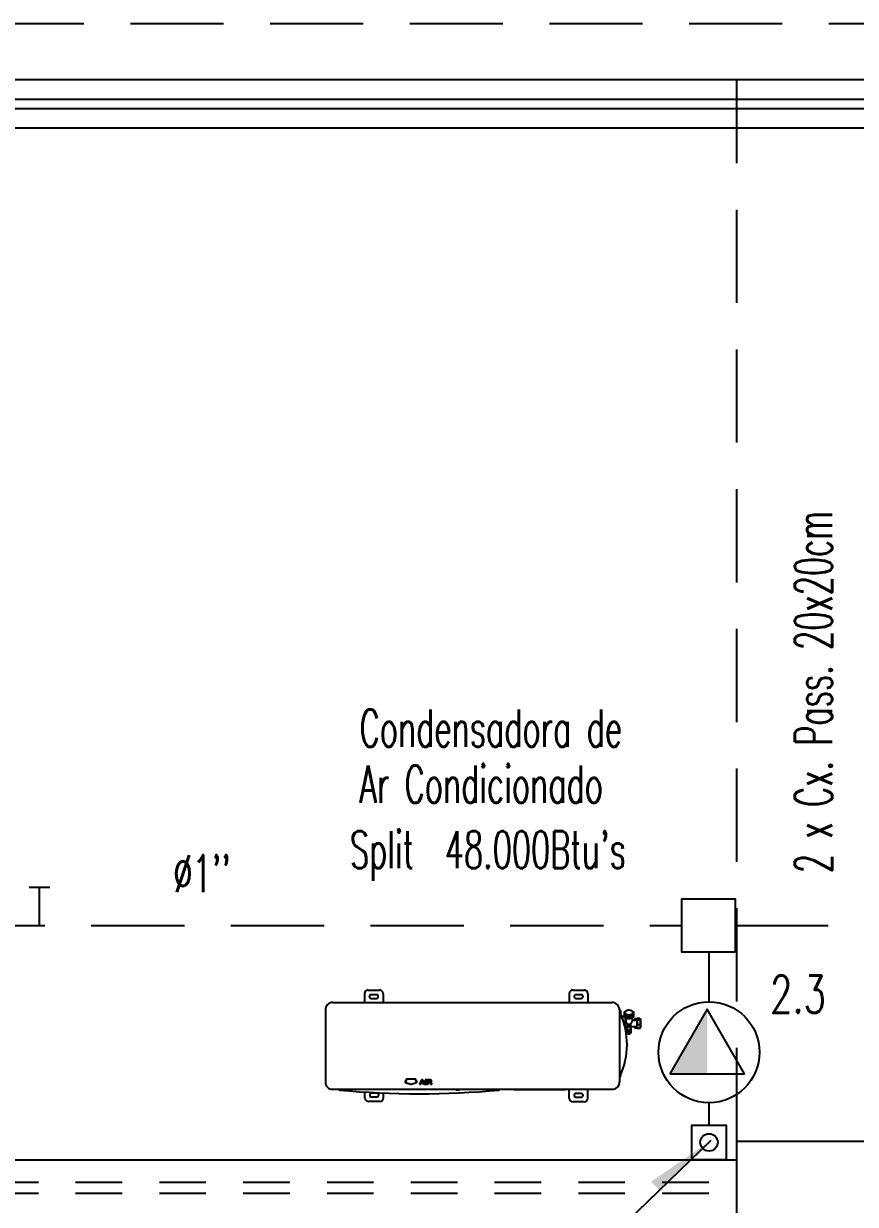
# Model space of a CAD drawing. Extents: x 17.6 to 65.2, y 116.5 to 153.5.
# Drawn here: x 37.329 to 39.562, y 149.004 to 152.174 of the extents above; entities that cross this region are included whole.
import ezdxf

# ---------------------------------------------------------------- set-up
doc = ezdxf.new("R2010")
doc.units = 0
doc.header["$MEASUREMENT"] = 0
doc.linetypes.add('HIDDEN', pattern=[0.375, 0.25, -0.125])
for name, color, linetype in [('E-INDICAÇÃO', 9, 'CONTINUOUS'), ('INST_-_AR_CONDICIONADO', 1, 'CONTINUOUS'), ('INST_-_MATRIZ', 9, 'CONTINUOUS'), ('INST_-_PILAR', 6, 'CONTINUOUS')]:
    doc.layers.add(name, color=color, linetype=linetype)
doc.styles.add('ROMANS9', font='ROMANS9.SHX')
doc.styles.add('TICK-50', font='ROMANS.SHX', dxfattribs={"height": 0.1, "bigfont": 'alf.shx'})

# ---------------------------------------------------------------- blocks, each defined once
blk = doc.blocks.new('A$C6A757802')
at = {"layer": 'E-INDICAÇÃO', "ltscale": 0.01}
blk.add_hatch(color=1, dxfattribs=at).paths.add_polyline_path([(0, 0), (0.1926, 0.0321), (0.1926, 0)])
at = {"layer": 'E-INDICAÇÃO', "color": 1, "ltscale": 0.01}
blk.add_line((0, 0), (0.7408, 0), dxfattribs=at)

msp = doc.modelspace()

# ---------------------------------------------------------------- hatches: boundary and pattern name
at = {"layer": 'INST_-_AR_CONDICIONADO'}
msp.add_hatch(color=3, dxfattribs=at).paths.add_polyline_path([(39.1641, 149.528), (39.0641, 149.3548), (39.1641, 149.3548)])

# ---------------------------------------------------------------- linework, layer by layer
at = {"layer": 'INST_-_AR_CONDICIONADO', "color": 3}
for p, q in [((37.3438, 149.8561), (37.3991, 149.8561)), ((37.3715, 149.7531), (37.3715, 149.8561)), ((39.1689, 149.2171), (39.1689, 149.2771))]:
    msp.add_line(p, q, dxfattribs=at)
at = {"layer": 'INST_-_AR_CONDICIONADO', "color": 5, "linetype": 'HIDDEN'}
for p, q in [((33.7602, 149.7531), (39.0962, 149.7531)), ((39.2392, 149.7531), (39.6433, 149.7531)), ((39.1689, 149.548), (39.1689, 149.6815))]:
    msp.add_line(p, q, dxfattribs=at)
at = {"layer": 'INST_-_AR_CONDICIONADO', "color": 1, "linetype": 'BYBLOCK', "ltscale": 2}
for p, q in [((38.2438, 149.5697), (38.2438, 149.5462)), ((38.2538, 149.5797), (38.2838, 149.5797)), ((38.2758, 149.5672), (38.2618, 149.5672)), ((38.2938, 149.5697), (38.2938, 149.5462)), ((38.7938, 149.5697), (38.7938, 149.5462)), ((38.8038, 149.5797), (38.8338, 149.5797)), ((38.8258, 149.5672), (38.8118, 149.5672)), ((38.8438, 149.5697), (38.8438, 149.5462)), ((38.1588, 149.5463), (38.1788, 149.5463)), ((38.1788, 149.5463), (38.9088, 149.5462)), ((38.2618, 149.5572), (38.2758, 149.5572)), ((38.8118, 149.5572), (38.8258, 149.5572)), ((38.1388, 149.5262), (38.1388, 149.3332)), ((38.9288, 149.5262), (38.9293, 149.5262)), ((38.9288, 149.5262), (38.9288, 149.3332)), ((38.9288, 149.5222), (38.9293, 149.5222)), ((38.9288, 149.5127), (38.9293, 149.5127)), ((38.9313, 149.5242), (38.9313, 149.5147)), ((38.9329, 149.5114), (38.9352, 149.5098)), ((38.9369, 149.5094), (38.9419, 149.5094)), ((38.9369, 149.5094), (38.9369, 149.5066)), ((38.9369, 149.5066), (38.9369, 149.5013)), ((38.9419, 149.507), (38.9419, 149.521)), ((38.9434, 149.5061), (38.9434, 149.4797)), ((38.9454, 149.4988), (38.9434, 149.4988)), ((38.9434, 149.4985), (38.9454, 149.4985)), ((38.9454, 149.5049), (38.9454, 149.496)), ((38.9539, 149.5064), (38.9539, 149.5021)), ((38.9624, 149.5049), (38.9624, 149.496)), ((38.9624, 149.4985), (38.9749, 149.4985)), ((38.9659, 149.521), (38.9659, 149.507)), ((38.9689, 149.4992), (38.9698, 149.5014)), ((38.9689, 149.4992), (38.9689, 149.4985)), ((38.9757, 149.5023), (38.9704, 149.5023)), ((38.9749, 149.499), (38.9704, 149.499)), ((38.9749, 149.5003), (38.9758, 149.5024)), ((38.9749, 149.5003), (38.9749, 149.4796)), ((38.9834, 149.5034), (38.9764, 149.5034)), ((38.9834, 149.4998), (38.9764, 149.4998)), ((38.984, 149.5024), (38.9849, 149.5003)), ((38.9849, 149.5003), (38.9849, 149.4796)), ((38.9434, 149.4814), (38.9509, 149.4814)), ((38.9456, 149.4812), (38.9434, 149.4812)), ((38.9456, 149.472), (38.9451, 149.472)), ((38.9456, 149.472), (38.9456, 149.4812)), ((38.9469, 149.4785), (38.9469, 149.4785)), ((38.9469, 149.477), (38.9471, 149.477)), ((38.9471, 149.4762), (38.9469, 149.4762)), ((38.9469, 149.4747), (38.9469, 149.4747)), ((38.9475, 149.4648), (38.9475, 149.476)), ((38.9489, 149.4811), (38.9489, 149.4814)), ((38.9499, 149.4811), (38.9489, 149.4811)), ((38.9499, 149.4744), (38.9499, 149.4814)), ((38.9509, 149.4808), (38.9509, 149.4872)), ((38.9509, 149.4864), (38.9589, 149.4864)), ((38.9589, 149.4808), (38.9509, 149.4808)), ((38.9539, 149.4622), (38.9539, 149.4682)), ((38.9578, 149.4875), (38.9589, 149.4875)), ((38.9579, 149.4744), (38.9579, 149.4808)), ((38.9589, 149.4808), (38.9589, 149.4875)), ((38.9589, 149.4814), (38.9749, 149.4814)), ((38.9602, 149.4648), (38.9602, 149.476)), ((38.9689, 149.4814), (38.9689, 149.4808)), ((38.9689, 149.4808), (38.9698, 149.4786)), ((38.9757, 149.4777), (38.9704, 149.4777)), ((38.9749, 149.4796), (38.9758, 149.4775)), ((38.9834, 149.4864), (38.9764, 149.4864)), ((38.9834, 149.4766), (38.9764, 149.4766)), ((38.984, 149.4775), (38.9849, 149.4796)), ((38.3803, 149.34), (38.3573, 149.34)), ((38.3973, 149.339), (38.3915, 149.3274)), ((38.4008, 149.339), (38.3973, 149.339)), ((38.4066, 149.3274), (38.4008, 149.339)), ((38.407, 149.339), (38.407, 149.3274)), ((38.4105, 149.339), (38.407, 149.339)), ((38.4105, 149.3274), (38.4105, 149.339)), ((38.4114, 149.339), (38.4114, 149.3274)), ((38.4198, 149.339), (38.4114, 149.339)), ((38.4215, 149.3388), (38.4198, 149.339)), ((38.423, 149.338), (38.4215, 149.3388)), ((38.9288, 149.3461), (38.9293, 149.3461)), ((38.9313, 149.3516), (38.9313, 149.3481)), ((38.1588, 149.3132), (38.9088, 149.3132)), ((38.1753, 149.3132), (38.1753, 149.3126)), ((38.3541, 149.3315), (38.3682, 149.3266)), ((38.3553, 149.335), (38.3547, 149.335)), ((38.3555, 149.3382), (38.3555, 149.3352)), ((38.3694, 149.3266), (38.3836, 149.3315)), ((38.3821, 149.3352), (38.3821, 149.3382)), ((38.383, 149.335), (38.3823, 149.335)), ((38.3915, 149.3274), (38.3952, 149.3274)), ((38.3952, 149.3274), (38.3965, 149.33)), ((38.3965, 149.33), (38.4017, 149.33)), ((38.3976, 149.3324), (38.3991, 149.3356)), ((38.4006, 149.3324), (38.3976, 149.3324)), ((38.3991, 149.3356), (38.4006, 149.3324)), ((38.4017, 149.33), (38.403, 149.3274)), ((38.403, 149.3274), (38.4066, 149.3274)), ((38.407, 149.3274), (38.4105, 149.3274)), ((38.4114, 149.3274), (38.4149, 149.3274)), ((38.4149, 149.3348), (38.4149, 149.3364)), ((38.4149, 149.3364), (38.4199, 149.3364)), ((38.4199, 149.3348), (38.4149, 149.3348)), ((38.4149, 149.3274), (38.4149, 149.3319)), ((38.4149, 149.3319), (38.4189, 149.3319)), ((38.4189, 149.3319), (38.4214, 149.3274)), ((38.4199, 149.3364), (38.4206, 149.3362)), ((38.4206, 149.3349), (38.4199, 149.3348)), ((38.4206, 149.3362), (38.421, 149.336)), ((38.421, 149.3352), (38.4206, 149.3349)), ((38.421, 149.336), (38.4211, 149.3357)), ((38.4211, 149.3354), (38.421, 149.3352)), ((38.4211, 149.3357), (38.4211, 149.3354)), ((38.4214, 149.3274), (38.4255, 149.3274)), ((38.4225, 149.3327), (38.4229, 149.3329)), ((38.4255, 149.3274), (38.4225, 149.3327)), ((38.4229, 149.3329), (38.4241, 149.3339)), ((38.4241, 149.337), (38.423, 149.338)), ((38.4246, 149.3361), (38.4241, 149.337)), ((38.4241, 149.3339), (38.4246, 149.3349)), ((38.4246, 149.3349), (38.4246, 149.3361)), ((38.4891, 149.3132), (38.4891, 149.3128)), ((38.4966, 149.3108), (38.4911, 149.3108)), ((38.4986, 149.3132), (38.4986, 149.3128)), ((38.6064, 149.3126), (38.6064, 149.3132)), ((38.6452, 149.3131), (38.6452, 149.313)), ((38.6452, 149.313), (38.7831, 149.313)), ((38.8127, 149.313), (38.7926, 149.313)), ((38.7938, 149.2895), (38.7938, 149.313)), ((38.8127, 149.3131), (38.8127, 149.313)), ((38.8438, 149.2895), (38.8438, 149.313)), ((38.2451, 149.2903), (38.2451, 149.3058)), ((38.2851, 149.2803), (38.2551, 149.2803)), ((38.2771, 149.3028), (38.2631, 149.3028)), ((38.2631, 149.2928), (38.2771, 149.2928)), ((38.2951, 149.2903), (38.2951, 149.3032)), ((38.8338, 149.2795), (38.8038, 149.2795)), ((38.8258, 149.302), (38.8118, 149.302)), ((38.8118, 149.292), (38.8258, 149.292))]:
    msp.add_line(p, q, dxfattribs=at)
at = {"layer": 'INST_-_AR_CONDICIONADO', "color": 25}
for points in [[(39.2392, 149.6815), (39.0962, 149.6815), (39.0962, 149.8245), (39.2392, 149.8245)], [(39.2154, 149.1241), (39.1224, 149.1241), (39.1224, 149.2171), (39.2154, 149.2171)]]:
    msp.add_lwpolyline(points, close=True, dxfattribs=at)
at = {"layer": 'INST_-_AR_CONDICIONADO', "color": 3}
msp.add_lwpolyline([(39.0641, 149.3548), (39.2641, 149.3548), (39.1641, 149.528)], close=True, dxfattribs=at)
msp.add_circle((39.1689, 149.4126), 0.1355, dxfattribs=at)
at = {"layer": 'INST_-_AR_CONDICIONADO', "color": 25}
msp.add_circle((39.1689, 149.1706), 0.0233, dxfattribs=at)
at = {"layer": 'INST_-_AR_CONDICIONADO', "color": 1, "linetype": 'BYBLOCK', "ltscale": 2}
for centre, radius, start, end in [((38.2538, 149.5697), 0.01, 90, 180), ((38.2618, 149.5622), 0.005, 90, 270), ((38.2758, 149.5622), 0.005, 270, 90), ((38.2838, 149.5697), 0.01, 360, 90), ((38.8038, 149.5697), 0.01, 90, 180), ((38.8118, 149.5622), 0.005, 90, 270), ((38.8258, 149.5622), 0.005, 270, 90), ((38.8338, 149.5697), 0.01, 360, 90), ((38.1588, 149.5263), 0.02, 90, 180), ((38.1588, 149.5262), 0.02, 90, 180), ((38.9088, 149.5262), 0.02, 0, 90), ((38.9293, 149.5242), 0.002, 0, 90), ((38.9293, 149.5202), 0.002, 0, 90), ((38.9293, 149.5147), 0.002, 270, 0), ((38.7488, 149.4335), 0.2, 335.4142, 24.1821), ((38.9329, 149.5066), 0.004, 0.0003, 55.0002), ((38.9397, 149.4766), 0.00745, 14.7774, 38.1356), ((38.9397, 149.4766), 0.00745, 321.8644, 345.2226), ((38.9397, 149.4766), 0.00744, 7.8039, 14.7993), ((38.9397, 149.4766), 0.0072, 356.8165, 3.1835), ((38.9397, 149.4766), 0.00744, 345.2007, 352.1961), ((38.3573, 149.3382), 0.0018, 90, 180), ((38.3803, 149.3382), 0.0018, 0, 90), ((38.9279, 149.3515), 0.003, 287.4531, 335.4142), ((38.9293, 149.3481), 0.002, 270, 0), ((38.1588, 149.3332), 0.02, 180, 270), ((38.1768, 149.3126), 0.0015, 181, 264.7194), ((38.3908, 151.6282), 2.327, 264.7194, 275.2806), ((38.3547, 149.3332), 0.0018, 90, 250.71), ((38.3553, 149.3352), 0.0002, 270, 0), ((38.3688, 149.3283), 0.0018, 250.71, 289.29), ((38.3823, 149.3352), 0.0002, 180, 270), ((38.383, 149.3332), 0.0018, 289.29, 90), ((38.4911, 149.3128), 0.002, 180, 270), ((38.4966, 149.3128), 0.002, 270, 0), ((38.6049, 149.3126), 0.0015, 275.2806, 359), ((38.9088, 149.3332), 0.02, 270, 0), ((38.9089, 149.3332), 0.02, 270, 0), ((38.2551, 149.2903), 0.01, 180, 270), ((38.2631, 149.2978), 0.005, 90, 270), ((38.2771, 149.2978), 0.005, 270, 90), ((38.2851, 149.2903), 0.01, 270, 0), ((38.8038, 149.2895), 0.01, 180, 270), ((38.8118, 149.297), 0.005, 90, 270), ((38.8258, 149.297), 0.005, 270, 90), ((38.8338, 149.2895), 0.01, 270, 0)]:
    msp.add_arc(centre, radius, start, end, dxfattribs=at)
for points, start_tangent, end_tangent in [([(38.9419, 149.521), (38.9437, 149.5222), (38.9454, 149.5231), (38.9459, 149.5234)], (0.837218, 0.546869), (0.893636, 0.448792)), ([(38.9539, 149.5064), (38.9521, 149.5075), (38.9504, 149.5084), (38.9487, 149.5092), (38.9471, 149.5099), (38.9454, 149.5105), (38.9437, 149.5109), (38.9419, 149.5112)], (-0.837218, 0.546869), (-0.986928, 0.161165)), ([(38.9539, 149.5021), (38.9521, 149.5024), (38.9504, 149.5029), (38.9487, 149.5034), (38.9471, 149.5041), (38.9454, 149.5049), (38.9437, 149.5059), (38.9419, 149.507)], (-0.986928, 0.161165), (-0.837218, 0.546869)), ([(38.9441, 149.5186), (38.944, 149.5193), (38.9442, 149.5207), (38.9448, 149.522), (38.9457, 149.5232), (38.9469, 149.5243), (38.9484, 149.5251), (38.9501, 149.5258), (38.952, 149.5262), (38.9539, 149.5263)], (-0.145517, 0.989356), (1, 0)), ([(38.9539, 149.5124), (38.952, 149.5125), (38.9501, 149.5129), (38.9484, 149.5135), (38.9469, 149.5144), (38.9457, 149.5155), (38.9448, 149.5167), (38.9442, 149.518), (38.9441, 149.5186)], (-1, 0), (-0.145517, 0.989356)), ([(38.9539, 149.5263), (38.9558, 149.5262), (38.9577, 149.5258), (38.9594, 149.5251), (38.9609, 149.5243), (38.9621, 149.5232), (38.963, 149.522), (38.9636, 149.5207), (38.9637, 149.5193), (38.9637, 149.5186)], (1, 0), (-0.145517, -0.989356)), ([(38.9637, 149.5186), (38.9636, 149.518), (38.963, 149.5167), (38.9621, 149.5155), (38.9609, 149.5144), (38.9594, 149.5135), (38.9577, 149.5129), (38.9558, 149.5125), (38.9539, 149.5124)], (-0.145517, -0.989356), (-1, 0)), ([(38.9659, 149.5112), (38.9641, 149.5109), (38.9624, 149.5105), (38.9607, 149.5099), (38.9591, 149.5092), (38.9574, 149.5084), (38.9557, 149.5075), (38.9539, 149.5064)], (-0.986928, -0.161165), (-0.837218, -0.546869)), ([(38.9659, 149.507), (38.9641, 149.5059), (38.9624, 149.5049), (38.9607, 149.5041), (38.9591, 149.5034), (38.9574, 149.5029), (38.9557, 149.5024), (38.9539, 149.5021)], (-0.837218, -0.546869), (-0.986928, -0.161165)), ([(38.9619, 149.5234), (38.9624, 149.5231), (38.9641, 149.5222), (38.9659, 149.521)], (0.893635, -0.448795), (0.837218, -0.546869)), ([(38.9698, 149.5014), (38.9698, 149.5013), (38.9697, 149.5008), (38.9697, 149.5004), (38.9698, 149.4999), (38.97, 149.4994), (38.9704, 149.499)], (-0.394492, -0.918899), (0.637728, -0.770262)), ([(38.9704, 149.5023), (38.97, 149.5018), (38.9698, 149.5014)], (-0.637728, -0.770262), (-0.394492, -0.918899)), ([(38.9704, 149.499), (38.9703, 149.4985)], (-0.216579, -0.976265), (-0.205416, -0.978675)), ([(38.9758, 149.5024), (38.9757, 149.5023), (38.9756, 149.5018), (38.9756, 149.5013), (38.9757, 149.5008), (38.976, 149.5003), (38.9764, 149.4998)], (-0.394492, -0.918899), (0.637728, -0.770262)), ([(38.9764, 149.4998), (38.976, 149.4978), (38.9757, 149.4959), (38.9756, 149.494), (38.9756, 149.4921), (38.9757, 149.4903), (38.976, 149.4884), (38.9764, 149.4864)], (-0.216579, -0.976265), (0.216579, -0.976265)), ([(38.9764, 149.5034), (38.976, 149.5028), (38.9758, 149.5024)], (-0.637728, -0.770262), (-0.394492, -0.918899)), ([(38.9834, 149.5034), (38.9838, 149.5028), (38.984, 149.5024)], (0.637728, -0.770262), (0.394492, -0.918899)), ([(38.984, 149.5024), (38.984, 149.5023), (38.9842, 149.5018), (38.9842, 149.5013), (38.984, 149.5008), (38.9838, 149.5003), (38.9834, 149.4998)], (0.394492, -0.918899), (-0.637728, -0.770262)), ([(38.9834, 149.4998), (38.9838, 149.4978), (38.984, 149.4959), (38.9842, 149.494), (38.9842, 149.4921), (38.984, 149.4903), (38.9838, 149.4884), (38.9834, 149.4864)], (0.216579, -0.976265), (-0.216579, -0.976265)), ([(38.9454, 149.496), (38.9455, 149.495), (38.9459, 149.4937), (38.9464, 149.4925), (38.947, 149.4913), (38.9477, 149.4903), (38.9483, 149.4895), (38.9489, 149.4887), (38.9495, 149.4881), (38.95, 149.4875), (38.9504, 149.487), (38.9506, 149.4869)], (0, -1), (0.714376, -0.699762)), ([(38.9471, 149.4774), (38.9471, 149.4776)], (-0.027527, 0.999621), (-0.082492, 0.996592)), ([(38.9471, 149.4772), (38.9471, 149.4774)], (0.027564, 0.99962), (-0.027527, 0.999621)), ([(38.9471, 149.477), (38.9471, 149.4772)], (0.082492, 0.996592), (0.027564, 0.99962)), ([(38.9471, 149.4759), (38.9471, 149.4762)], (-0.027564, 0.99962), (-0.082492, 0.996592)), ([(38.9471, 149.4757), (38.9471, 149.4759)], (0.027527, 0.999621), (-0.027564, 0.99962)), ([(38.9471, 149.4755), (38.9471, 149.4757)], (0.082492, 0.996592), (0.027527, 0.999621)), ([(38.9499, 149.4773), (38.9497, 149.4772), (38.9486, 149.4766), (38.9475, 149.476)], (-0.90113, -0.433548), (-0.837218, -0.546869)), ([(38.9475, 149.4708), (38.9486, 149.4706), (38.9497, 149.4703), (38.9507, 149.4699), (38.9518, 149.4694), (38.9528, 149.4689), (38.9539, 149.4682)], (0.986928, -0.161165), (0.837218, -0.546869)), ([(38.9499, 149.4763), (38.9494, 149.4756), (38.9491, 149.4748), (38.9491, 149.474), (38.9494, 149.4732), (38.9499, 149.4725), (38.9507, 149.4719), (38.9516, 149.4714), (38.9527, 149.4711), (38.9539, 149.471)], (-0.690864, -0.722984), (1, 0)), ([(38.9499, 149.4744), (38.95, 149.4738), (38.9504, 149.4731), (38.9509, 149.4726), (38.9516, 149.4721), (38.9525, 149.4718), (38.9534, 149.4716), (38.9544, 149.4716), (38.9553, 149.4718), (38.9562, 149.4721), (38.9569, 149.4726), (38.9574, 149.4731), (38.9578, 149.4738), (38.9579, 149.4744)], (0, -1), (0, 1)), ([(38.9506, 149.4869), (38.9509, 149.4866)], (0.714376, -0.699762), (0.7277, -0.685895)), ([(38.9578, 149.4875), (38.9565, 149.4871), (38.9551, 149.4869), (38.9537, 149.4868), (38.9523, 149.4869), (38.9509, 149.4872)], (-0.939627, -0.342201), (-0.966219, 0.257722)), ([(38.9539, 149.471), (38.955, 149.4711), (38.9561, 149.4714), (38.9571, 149.4719), (38.9579, 149.4725), (38.9584, 149.4732), (38.9587, 149.474), (38.9587, 149.4748), (38.9584, 149.4756), (38.9579, 149.4763)], (1, 0), (-0.690864, 0.722984)), ([(38.9539, 149.4682), (38.955, 149.4689), (38.956, 149.4694), (38.9571, 149.4699), (38.9581, 149.4703), (38.9591, 149.4706), (38.9602, 149.4708)], (0.837218, 0.546869), (0.986928, 0.161165)), ([(38.9578, 149.4875), (38.9583, 149.488), (38.9589, 149.4887), (38.9595, 149.4895), (38.9601, 149.4903), (38.9608, 149.4914), (38.9614, 149.4925), (38.9619, 149.4937), (38.9623, 149.495), (38.9624, 149.496)], (0.688899, 0.724858), (0, 1)), ([(38.9602, 149.476), (38.9591, 149.4766), (38.9581, 149.4772), (38.9579, 149.4773)], (-0.837218, 0.546869), (-0.901131, 0.433547)), ([(38.9697, 149.4814), (38.9698, 149.4803), (38.97, 149.479), (38.9704, 149.4777)], (0.059821, -0.998209), (0.290021, -0.95702)), ([(38.9704, 149.4777), (38.97, 149.4782), (38.9698, 149.4786)], (-0.637728, 0.770262), (-0.394492, 0.918899)), ([(38.9764, 149.4864), (38.976, 149.485), (38.9757, 149.4836), (38.9756, 149.4822), (38.9756, 149.4808), (38.9757, 149.4794), (38.976, 149.478), (38.9764, 149.4766)], (-0.290021, -0.95702), (0.290021, -0.95702)), ([(38.9764, 149.4766), (38.976, 149.4771), (38.9758, 149.4776)], (-0.637728, 0.770262), (-0.394492, 0.918899)), ([(38.9834, 149.4864), (38.9838, 149.485), (38.984, 149.4836), (38.9842, 149.4822), (38.9842, 149.4808), (38.984, 149.4794), (38.9838, 149.478), (38.9834, 149.4766)], (0.290021, -0.95702), (-0.290021, -0.95702)), ([(38.9834, 149.4766), (38.9838, 149.4771), (38.984, 149.4776)], (0.637728, 0.770262), (0.394492, 0.918899)), ([(38.9475, 149.4648), (38.9486, 149.4641), (38.9497, 149.4635), (38.9507, 149.4631), (38.9518, 149.4627), (38.9528, 149.4624), (38.9539, 149.4622)], (0.837218, -0.546869), (0.986928, -0.161165)), ([(38.9539, 149.4622), (38.955, 149.4624), (38.956, 149.4627), (38.9571, 149.4631), (38.9581, 149.4635), (38.9591, 149.4641), (38.9602, 149.4648)], (0.986928, 0.161165), (0.837218, 0.546869))]:
    msp.add_spline(points, degree=3, dxfattribs=dict(at, start_tangent=start_tangent, end_tangent=end_tangent))
at = {"layer": 'INST_-_MATRIZ', "linetype": 'HIDDEN'}
for p, q in [((19.9904, 152.1742), (57.6433, 152.1742)), ((39.2433, 149.1742), (39.2433, 152.0242))]:
    msp.add_line(p, q, dxfattribs=at)
at = {"layer": 'INST_-_MATRIZ'}
for p, q in [((19.9904, 152.0242), (58.3121, 152.0242)), ((19.9904, 151.9717), (58.3121, 151.9717)), ((19.9904, 151.9467), (57.4308, 151.9467)), ((19.9904, 151.8942), (58.3121, 151.8942)), ((33.6434, 149.1242), (39.2434, 149.1242))]:
    msp.add_line(p, q, dxfattribs=at)
at = {"layer": 'INST_-_MATRIZ', "linetype": 'HIDDEN', "ltscale": 0.5}
for p, q in [((33.6433, 149.0642), (39.2433, 149.0642)), ((33.6433, 149.0342), (39.2433, 149.0342))]:
    msp.add_line(p, q, dxfattribs=at)
at = {"layer": 'INST_-_PILAR', "ltscale": 0.5}
for p, q in [((39.2433, 148.9742), (39.2433, 149.1742)), ((39.2433, 149.1742), (39.6433, 149.1742))]:
    msp.add_line(p, q, dxfattribs=at)

# ---------------------------------------------------------------- block references
at = {"layer": 'INST_-_AR_CONDICIONADO', "xscale": -1, "rotation": 43.97792399282626}
msp.add_blockref('A$C6A757802', (39.1742, 149.1757), dxfattribs=at)

# ---------------------------------------------------------------- texts
at = {"layer": 'INST_-_AR_CONDICIONADO', "color": 2, "linetype": 'HIDDEN', "style": 'ROMANS9', "width": 0.6}
msp.add_text('2 x Cx. Pass. 20x20cm', height=0.1, rotation=90, dxfattribs=at).set_placement((39.4992, 149.8937))
at = {"layer": 'INST_-_AR_CONDICIONADO', "color": 2, "style": 'ROMANS9', "width": 0.6}
for s, p in [('Condensadora de ', (38.231, 150.2328)), ('Ar Condicionado', (38.231, 150.0823)), ("Split  48.000Btu's", (38.2051, 149.9066))]:
    msp.add_text(s, height=0.1, dxfattribs=at).set_placement(p)
at = {"layer": 'INST_-_AR_CONDICIONADO', "color": 2, "linetype": 'HIDDEN', "style": 'ROMANS9', "width": 0.6}
msp.add_text("%%C1''", height=0.1, dxfattribs=at).set_placement((37.7307, 149.8422))
at = {"layer": 'INST_-_AR_CONDICIONADO', "color": 3, "style": 'TICK-50', "width": 0.7}
msp.add_text('2.3', height=0.1, dxfattribs=at).set_placement((39.3329, 149.5184))

doc.saveas('drawing.dxf')
